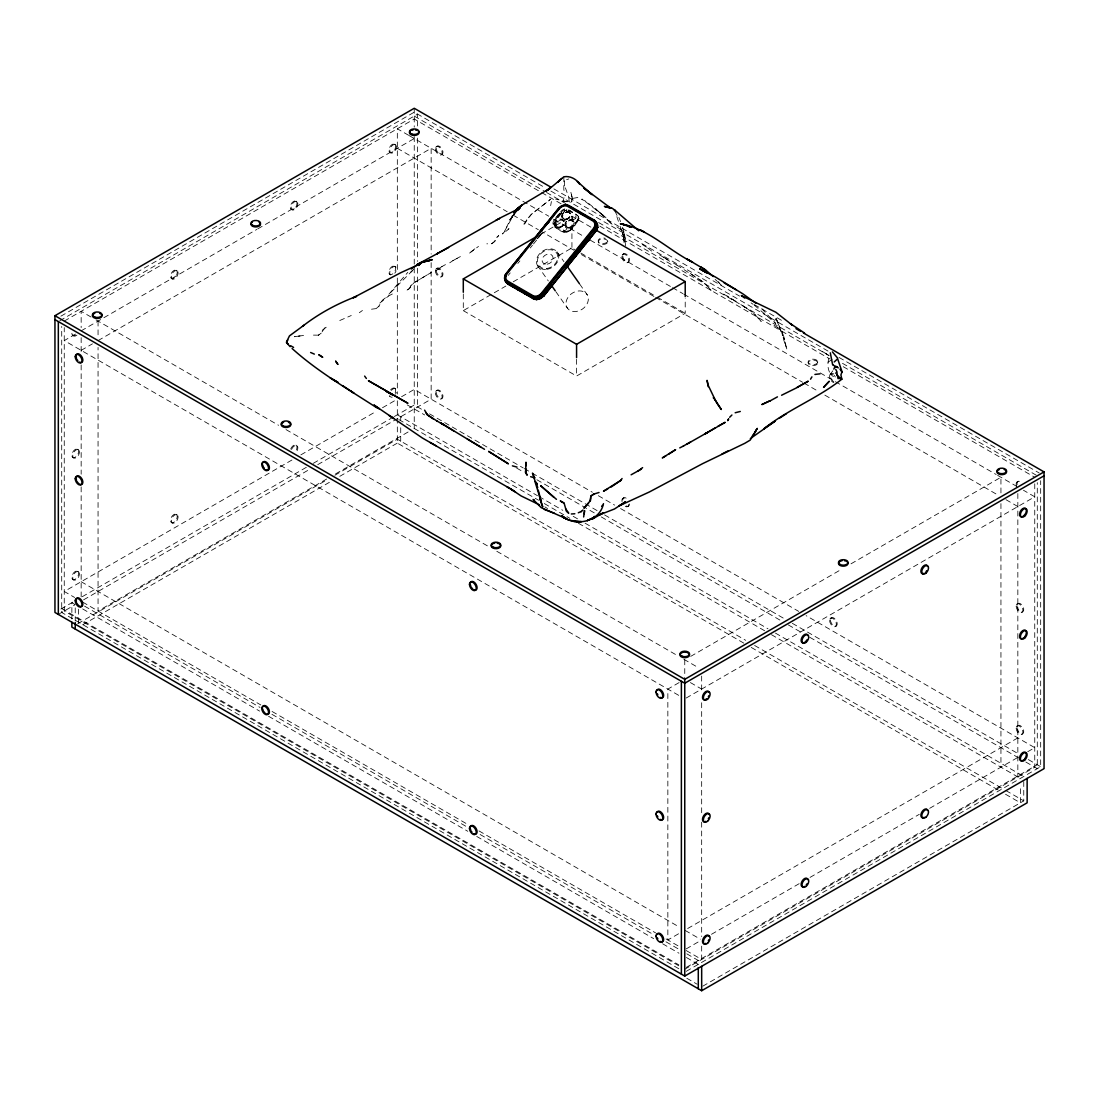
<?xml version="1.0" encoding="UTF-8"?>
<svg xmlns="http://www.w3.org/2000/svg" width="1099" height="1099" viewBox="0 0 1099 1099"><rect width="100%" height="100%" fill="white"/><g stroke="black" fill="none" stroke-linecap="round" stroke-linejoin="round"><path stroke-width="0.75" stroke-dasharray="5 3.75" d="M563.869 176.802L563.801 189.413L564.694 193.699M564.556 180.731L564.378 185.758L564.378 185.03L568.801 197.325L569.213 202.216M578.624 219.168C579.407 214.195 576.082 226.875 578.404 218.715M554.102 224.155L555.462 220.24L561.63 212.574L566.864 209.854L562.908 211.681L555.627 220.473L554.102 224.155L556.19 227.424L554.72 225.927A5.88 4.63 -35.1 0 1 554.322 221.078L562.427 210.994A5.88 4.63 -35.1 0 1 567.908 209.524M568.059 228.949L567.785 228.523M550.654 205.637L551.396 201.529M563.979 197.628L562.922 201.818M828.825 358.7C826.819 364.827 828.11 373.674 833.495 376.682M564.46 210.898L563.375 212.959L566.48 208.508M512.409 215.418L504.62 231.078L515.61 211.351M577.95 220.061L569.9 230.337L564.323 231.71M513.865 214.223L511.488 217.836L516.214 211.86M412.661 270.395L388.483 294.711L407.811 272.332M832.836 370.844L830.624 373.77M537.48 238.414L540.694 234.403M537.631 238.524L541.931 233.194M508.15 275.492L510.224 272.895M517.821 263.444L519.868 260.903M530.268 247.962L532.424 245.297M533.496 243.964L542.068 233.29M555.311 218.413L559.625 213.027L560.6 213.852M557.001 216.311L559.803 213.137M557.166 216.421L559.995 213.275M557.962 217.135L560.353 213.577M577.181 221.545C572.854 230.515 564.364 236.862 555.929 227.095M571.178 229.444L577.538 221.421A6.786 5.358 -35.1 0 0 578.747 215.555M396.602 285.891L398.346 283.721L395.709 286.976M379.842 303.063L388.826 295.823M571.975 198.534L571.507 202.065L572.867 199.537L571.975 198.534L577.511 197.545L586.138 201.392L605.068 216.86L612.83 225.116L595.644 208.755L604.807 216.723L582.154 199.029M474.864 248.8L468.806 253.663L478.491 246.423M512.945 215.404L514.785 213.549M322.241 330.25L328.093 325.853M413.636 269.337L410.916 272.002L412.784 270.491M324.961 327.694L321.238 333.038L318.38 335.264L321.554 332.86M385.392 297.898L382.397 300.206L378.812 306.264L376.05 308.695L379.114 306.085M442.059 266.494L435.108 271.055L438.968 268.912M491.748 243.731L494.962 241.231L496.034 238.153L498.74 235.584L495.731 238.318L494.66 241.395L491.748 243.731L486.843 243.827M832.122 359.359L827.781 362.423L828.344 361.736L830.047 363.481M453.076 260.545L449.711 262.812M569.818 230.172L568.787 231.408M60.885 316.182L414.241 112.18L545.502 187.956M59.813 320.702L417.62 114.131L417.62 127.827M64.25 321.073L414.241 119.008L561.204 203.865M75.515 334.096L64.25 340.594L679.127 695.598M81.161 330.84L256.891 229.375M257.798 228.853L414.241 138.529M81.161 350.361L92.426 343.85M98.058 340.594L431.151 148.296L431.151 254.103M436.358 146.593L437.21 146.112M441.152 154.877L441.99 154.396M436.358 268.623L437.21 268.129M441.152 276.907L441.99 276.412M541.106 233.991L571.933 216.187L591.056 227.232M463.297 293.928L463.297 310.632L505.87 286.056M513.206 281.811L571.933 247.907L574.873 249.61M622.913 254.295L623.751 253.814M627.694 262.579L628.546 262.098M291.936 460.014L64.25 591.482L74.636 597.471M300.851 454.876L376.545 411.177M382.493 407.743L395.846 400.036M401.561 396.739L414.241 389.417L592.375 492.256M436.358 390.64L437.21 390.145M60.885 609.038L72.768 602.183M82.26 596.702L306.676 467.13M313.284 463.325L393.497 417.002M394.362 416.507L414.241 405.036L422.085 409.556M58.329 614.41L74.663 604.986M83.565 599.848L309.245 469.561M317.748 464.643L431.151 399.171L431.151 262.647M441.152 398.923L441.99 398.429M326.664 479.027L98.058 611.003L98.058 347.421M335.566 473.875L409.79 431.028M77.809 623.669L327.475 479.521M334.907 475.235L397.33 439.202L745.699 640.319M82.672 624.768L329.37 482.337M339.783 476.334L400.709 441.152L400.709 426.508M463.297 310.632L576.577 376.037L685.213 313.311L685.213 298.282M830.597 374.209L831.435 373.715M622.913 498.342L623.751 497.847M627.694 506.625L628.546 506.131M690.694 656.378L842.109 568.966M851.011 563.814L1000.942 477.268L1000.942 495.154M1017.138 481.912L1017.99 481.417M679.127 682.575L667.849 689.087L667.849 939.961L679.127 933.463M686.174 698.03L1034.75 496.789L1023.485 490.278M830.597 618.242L831.435 617.762M835.377 626.526L836.215 626.045M1017.138 603.928L1017.99 603.433M1021.919 612.212L1022.771 611.717M1017.138 725.944L1017.99 725.464M1021.919 734.228L1022.771 733.747M1017.839 737.896L684.759 930.207L700.255 939.15M686.174 948.918L701.093 940.304M711.479 934.301L799.632 883.404M810.032 877.4L919.3 814.318M929.685 808.314L1017.839 757.417M1027.702 751.73L1034.75 747.663L806.144 615.674M686.243 967.422L1037.291 764.739M684.759 969.249L1034.75 767.184L1034.75 483.766M686.243 971.324L1040.671 766.704L1040.671 480.703M702.742 986.201L1023.76 800.869L1023.76 779.713M452.843 260.669L460.467 256.548L456.497 258.608M441.812 266.617L445.466 264.612M388.593 295.933L392.343 293.996M359.332 312.72L362.436 310.481M573.458 223.468L577.03 221.696M339.77 320.51L351.268 315.509M566.617 179.714L568.801 178.903M563.073 231.23L567.372 231.958M371.503 309.204L376.27 308.585M313.449 335.113L318.559 335.168M567.221 201.694L562.606 201.502L567.221 201.694L555.586 199.084M830.075 374.237L832.932 374.732M568.224 209.978L575.189 213.769M568.389 210.211L577.772 215.638L569.145 210.019M557.564 222.122L552.357 218.426M642.214 244.486L649.042 248.745M616.882 226.834L623.367 231.559L624.644 235.062L625.606 247.069M659.551 254.858L666.379 259.089M673.467 263.073L676.957 265.106M723.691 294.079L737.429 302.404L727.016 295.933M773.998 325.263L777.446 327.31M822.231 351.35L828.014 354.963M651.693 251.094L645.594 246.3M553.869 188.891L739.545 296.084M754.395 304.657L782.625 320.963M550.901 191.075L829.511 351.941M839.059 357.45L1039.187 472.982M414.241 116.082L545.09 191.638M546.574 192.49L565.916 203.658M598.625 222.534L829.113 355.609M842.493 363.329L1037.291 475.798M599.793 226.147L829.896 358.988M843.249 366.695L1034.75 477.268M408.608 135.287L397.33 128.775L397.33 271.178M409.213 135.63L548.744 216.201M554.679 219.621L584.38 236.766M590.314 240.186L671.956 287.334M672.533 287.663L682.932 293.667M683.839 294.189L996.161 474.507M997.645 475.359L1016.932 486.5M555.709 226.737L564.103 231.353A5.88 4.63 -35.1 0 0 569.584 229.883L577.676 219.8A5.88 4.63 -35.1 0 0 577.291 214.951M394.651 144.161A4.781 2.761 -60 0 1 393.14 151.566A4.781 2.761 -60 0 1 388.991 149.176A4.781 2.761 -60 0 1 394.651 144.161L395.489 144.642A4.781 2.761 -60 0 1 393.978 152.047A4.781 2.761 -60 0 1 389.843 149.656A4.781 2.761 -60 0 1 395.489 144.642M580.753 253.004L655.787 296.332M657.257 297.183L685.213 313.311M397.33 148.296L507.188 211.722M513.123 215.143L538.359 229.718M539.843 230.57L573.98 250.284M581.412 254.57L654.152 296.565M655.636 297.431L802.6 382.273M804.083 383.125L818.92 391.697M824.854 395.132L998.551 495.402M1005.97 499.688L1017.839 506.543M389.87 152.445L390.708 152.926M296.016 201.103A4.781 2.761 -60 0 1 294.505 208.508A4.781 2.761 -60 0 1 290.37 206.117A4.781 2.761 -60 0 1 296.016 201.103L296.867 201.584A4.781 2.761 -60 0 1 295.356 208.989A4.781 2.761 -60 0 1 291.208 206.598A4.781 2.761 -60 0 1 296.867 201.584M394.651 266.178A4.781 2.761 -60 0 1 393.14 273.582A4.781 2.761 -60 0 1 388.991 271.192A4.781 2.761 -60 0 1 394.651 266.178L395.489 266.672M291.235 209.387L292.087 209.868M389.87 274.462L390.708 274.942A4.781 2.761 -60 0 1 390.928 269.076A4.781 2.761 -60 0 1 395.874 266.975A4.781 2.761 -60 0 1 394.788 273.211M598.309 495.69L614.643 505.114M620.578 508.549L798.712 611.387M390.571 389.939A4.781 2.761 -60 0 1 394.651 388.194L395.489 388.689M429.517 413.856L523.193 467.94M524.278 468.559L530.625 472.227M532.122 473.092L597.54 510.856M604.574 514.923L784.906 619.039M792.338 623.325L1019.446 754.436M1028.362 759.588L1044.05 768.654M176.252 270.244A4.781 2.761 -60 0 1 174.741 277.649A4.781 2.761 -60 0 1 170.606 275.258A4.781 2.761 -60 0 1 176.252 270.244L177.104 270.725A4.781 2.761 -60 0 1 175.593 278.143A4.781 2.761 -60 0 1 171.444 275.753A4.781 2.761 -60 0 1 177.104 270.725M407.193 404.872L424.654 414.941M516.667 468.078L524.086 472.364M536.875 479.741L595.342 513.494M601.277 516.928L781.815 621.155M788.326 624.919L802.6 633.148M809.784 637.296L1018.416 757.761M1025.848 762.047L1037.291 768.654L1037.291 482.653M171.471 278.528L172.323 279.009M397.33 414.79L537.521 495.731M539.005 496.583L562.798 510.321M573.197 516.338L577.662 518.907M585.094 523.193L767.995 628.793M775.427 633.093L1023.76 776.457M398.813 419.557L538.592 500.251M544.293 503.548L569.818 518.288M578.431 523.261L764.616 630.744M771.416 634.673L1020.38 778.408M754.615 645.47L1004.431 789.7M1005.915 790.566L1023.76 800.869M743.803 643.135L397.33 443.103L397.33 421.302M751.235 647.421L999.568 790.799M1005.503 794.234L1020.38 802.819L1020.38 786.541M91.025 317.007L81.161 311.319L81.161 327.584M95.998 319.891L278.597 425.299M286.015 429.585L489.385 547M496.817 551.286L677.918 655.856M683.853 659.276L698.854 667.945M290.699 449.024A4.781 2.761 -60 0 1 296.016 445.136L296.867 445.631A4.781 2.761 -60 0 1 296.167 452.17M690.392 682.575L701.67 689.087M72.85 335.47L73.688 335.951M77.631 449.203A4.781 2.761 -60 0 1 76.119 456.621A4.781 2.761 -60 0 1 71.971 454.23A4.781 2.761 -60 0 1 77.631 449.203L78.482 449.697A4.781 2.761 -60 0 1 76.957 457.102A4.781 2.761 -60 0 1 72.822 454.711A4.781 2.761 -60 0 1 78.482 449.697M176.252 514.291A4.781 2.761 -60 0 1 174.741 521.695A4.781 2.761 -60 0 1 170.606 519.305A4.781 2.761 -60 0 1 176.252 514.291L177.104 514.772A4.781 2.761 -60 0 1 175.593 522.176A4.781 2.761 -60 0 1 171.444 519.786A4.781 2.761 -60 0 1 177.104 514.772M72.85 457.486L73.688 457.981M171.471 522.574L172.323 523.055M77.631 571.233A4.781 2.761 -60 0 1 76.119 578.637A4.781 2.761 -60 0 1 71.971 576.247A4.781 2.761 -60 0 1 77.631 571.233L78.482 571.714A4.781 2.761 -60 0 1 76.957 579.118A4.781 2.761 -60 0 1 72.822 576.728A4.781 2.761 -60 0 1 78.482 571.714M81.161 581.714L677.918 926.251M72.85 579.516L73.688 579.997M82.645 602.101L260.779 704.94M272.071 711.465L468.6 824.923M478.999 830.926L655.65 932.914M666.035 938.917L679.127 946.473M686.174 950.539L701.67 959.482L701.67 944.852M84.568 606.14L260.037 707.44M271.934 714.309L466.732 826.778M480.112 834.498L654.084 934.947M665.98 941.816L679.361 949.536M686.793 953.836L701.67 962.422M75.24 604.656L71.861 602.705L71.861 618.971M82.672 608.942L259.625 711.108M268.554 716.26L467.803 831.297M476.732 836.449L653.671 938.615M662.601 943.766L678.962 953.204M686.394 957.504L698.291 964.373M61.709 608.558L678.811 964.84M678.825 965.815L64.25 611.003L64.25 327.584M678.811 968.741L61.709 612.459L61.709 326.458M686.793 978.234L697.206 984.251M676.709 264.983L703.745 282.292M544.912 506.886L547.59 508.59M747.444 308.86L740.479 304.286L753.887 313.325L761.222 321.444L753.612 313.188M690.309 273.431L703.484 282.155L711.026 290.301L706.245 284.627M751.043 302.857L753.172 304.341M825.679 353.232L828.852 355.65M777.185 327.172C784.933 331.912 784.439 342.119 787.09 349.757L785.332 344.688M754.23 305.082L775.784 323.491L761.373 308.269M715.119 279.393L716.919 281.014M620.234 228.784L623.078 231.394L624.287 234.856L623.367 238.662L624.63 242.522L623.71 238.195L624.644 234.389L622.336 226.573M717.826 281.825L721.713 285.52L717.853 281.426M578.706 217.863L578.253 216.434L578.541 217.629M560.27 213.398L560.751 214.085M557.633 216.682L558.127 217.368M554.72 225.927L555.201 226.614M557.014 251.808L563.911 261.631M579.695 284.078L587.278 294.862A11.952 9.424 -35.1 0 1 576.261 311.47A11.952 9.424 -35.1 0 1 567.977 297.376A11.952 9.424 -35.1 0 1 587.278 294.862M537.48 265.505L548.319 280.946M555.915 291.743L567.743 308.572M577.607 215.404L578.417 216.654M780.166 329.508L781.939 332.599L782.254 336.267L784.713 339.426L782.57 336.445L786.019 346.858M614.877 210.898L617.583 216.558M618.888 217.437L620.55 221.613M620.124 226.38L623.421 235.557L622.336 232.466M618.421 221.366L616.305 215.006M622.419 232.741L624.63 241.835M623.71 238.881L623.998 242.494M1017.839 493.533L1017.839 776.952M1000.942 503.617L1000.942 767.184M817.766 361.914A4.781 2.761 0 0 1 810.581 364.305A4.781 2.761 0 0 1 810.581 359.524A4.781 2.761 0 0 1 817.766 361.914L817.766 362.89A4.781 2.761 0 0 1 810.581 365.28A4.781 2.761 0 0 1 810.581 360.499A4.781 2.761 0 0 1 817.766 362.89M808.191 361.914L808.191 362.89M701.67 676.077L701.67 692.507M701.67 702.742L701.67 815.376M701.67 822.203L701.67 936.554M684.759 659.798L684.759 677.698M607.829 241.684A4.781 2.761 0 0 0 600.645 239.294A4.781 2.761 0 0 0 600.645 244.074A4.781 2.761 0 0 0 607.829 241.684L607.829 240.708A4.781 2.761 0 0 1 602.211 243.428A4.781 2.761 0 0 1 598.543 239.761A4.781 2.761 0 0 1 605.425 238.318M598.254 240.708L598.254 241.684M576.577 359.332L576.577 376.037M571.933 216.187L571.933 247.907M417.62 138.103L417.62 261.411M417.62 268.266L417.62 406.987M414.241 108.279L414.241 127.141M414.241 136.633L414.241 428.459M400.709 416.741L400.709 419.997M397.33 278.006L397.33 394.06M397.33 400.805L397.33 419.667M98.058 321.073L98.058 337.352M81.161 337.668L81.161 353.782M81.161 364.978L81.161 474.191M81.161 486.898L81.161 599.614M78.62 609.217L78.62 623.847M75.24 607.912L75.24 620.921M628.683 504.441A4.781 2.761 60 0 1 624.424 505.746M622.034 501.611A4.781 2.761 60 0 1 623.243 498.19A4.781 2.761 60 0 1 626.993 500.072M629.535 503.946A4.781 2.761 60 0 1 625.276 505.265M622.762 500.045A4.781 2.761 60 0 1 627.845 499.592M833.866 382.617A4.781 2.761 60 0 1 831.297 380.749M830.061 378.606A4.781 2.761 60 0 1 830.926 374.058A4.781 2.761 60 0 1 835.377 376.971M833.825 381.765A4.781 2.761 60 0 1 830.446 375.899A4.781 2.761 60 0 1 833.825 373.948M1016.602 486.308A4.781 2.761 60 0 1 1016.85 482.118A4.781 2.761 60 0 1 1020.408 482.777M1017.111 484.686A4.781 2.761 60 0 1 1021.259 482.296M291.551 449.505A4.781 2.761 -60 0 1 296.867 445.631M296.016 445.136A4.781 2.761 -60 0 1 295.315 451.689M391.409 390.42A4.781 2.761 -60 0 1 395.791 388.909A4.781 2.761 -60 0 1 395.489 394.211M392.233 397.11A4.781 2.761 -60 0 1 390.708 396.973M390.172 396.478A4.781 2.761 -60 0 1 389.843 395.722M394.651 388.194A4.781 2.761 -60 0 1 395.187 392.604M389.87 396.478A4.781 2.761 -60 0 1 389.334 395.983M76.957 335.085A4.781 2.761 -60 0 1 72.822 332.695M75.24 335.236A4.781 2.761 -60 0 1 71.971 332.2M560.696 211.695A6.786 5.358 -35.1 0 1 565.051 208.851M554.459 219.457A6.786 5.358 -35.1 0 0 555.105 227.411L562.345 231.587A6.786 5.358 -35.1 0 0 571.301 229.183M526.476 219.869L525.583 222.836L522.781 225.487L531.545 214.209L550.764 199.084L531.284 214.346L526.476 219.869M410.889 285.699L409.226 288.639L405.929 290.864L409.515 288.488L413.732 282.951L431.206 272.511L413.471 283.089L410.889 285.699M512.793 216.53L508.397 221.023L512.793 216.53M505.252 231.161C494.55 240.708 517.67 222.204 505.252 231.161M298.983 336.074L294.463 336.706L303.667 335.442L298.983 336.074M669.648 261.301L662.889 256.713L669.648 261.301M572.51 199.166L570.697 191.501L572.51 199.166M777.625 321.787L775.715 319.026L782.268 332.104L782.57 335.758L775.372 316.814L778.38 323.408L777.625 321.787M625.139 239.582L624.534 234.898L625.001 239.541M435.369 392.824A4.781 2.761 60 0 0 440.452 399.143A4.781 2.761 60 0 0 440.452 392.37A4.781 2.761 60 0 0 435.369 392.824M436.221 392.343A4.781 2.761 60 0 0 441.29 398.649A4.781 2.761 60 0 0 441.29 391.89A4.781 2.761 60 0 0 436.221 392.343M829.608 620.44A4.781 2.761 60 0 0 834.677 626.746A4.781 2.761 60 0 0 834.677 619.987A4.781 2.761 60 0 0 829.608 620.44M830.446 619.946A4.781 2.761 60 0 0 835.528 626.251A4.781 2.761 60 0 0 835.528 619.493A4.781 2.761 60 0 0 830.446 619.946M1016.149 728.142A4.781 2.761 60 0 0 1021.218 734.448A4.781 2.761 60 0 0 1021.218 727.689A4.781 2.761 60 0 0 1016.149 728.142M1017.001 727.648A4.781 2.761 60 0 0 1022.07 733.953A4.781 2.761 60 0 0 1022.07 727.195A4.781 2.761 60 0 0 1017.001 727.648M435.369 270.807A4.781 2.761 60 0 0 440.452 277.113A4.781 2.761 60 0 0 440.452 270.354A4.781 2.761 60 0 0 435.369 270.807M436.221 270.313A4.781 2.761 60 0 0 441.29 276.632A4.781 2.761 60 0 0 441.29 269.859A4.781 2.761 60 0 0 436.221 270.313M1016.149 606.112A4.781 2.761 60 0 0 1021.218 612.431A4.781 2.761 60 0 0 1021.218 605.659A4.781 2.761 60 0 0 1016.149 606.112M1017.001 605.631A4.781 2.761 60 0 0 1022.07 611.937A4.781 2.761 60 0 0 1022.07 605.178A4.781 2.761 60 0 0 1017.001 605.631M435.369 148.791A4.781 2.761 60 0 0 440.452 155.096A4.781 2.761 60 0 0 440.452 148.338A4.781 2.761 60 0 0 435.369 148.791M436.221 148.296A4.781 2.761 60 0 0 441.29 154.602A4.781 2.761 60 0 0 441.29 147.843A4.781 2.761 60 0 0 436.221 148.296M621.924 256.493A4.781 2.761 60 0 0 626.993 262.798A4.781 2.761 60 0 0 626.993 256.04A4.781 2.761 60 0 0 621.924 256.493M622.762 255.998A4.781 2.761 60 0 0 627.845 262.304A4.781 2.761 60 0 0 627.845 255.545A4.781 2.761 60 0 0 622.762 255.998M565.216 219.237A4.712 3.709 -35.1 0 0 570.202 213.027A4.712 3.709 -35.1 0 0 562.715 213.247A4.712 3.709 -35.1 0 0 565.216 219.237M558.745 227.122A4.712 3.709 -35.1 0 0 563.732 220.913A4.712 3.709 -35.1 0 0 556.245 221.133A4.712 3.709 -35.1 0 0 558.745 227.122M568.485 227.493A4.712 3.709 -35.1 0 0 573.486 221.284A4.712 3.709 -35.1 0 0 565.999 221.517A4.712 3.709 -35.1 0 0 568.485 227.493M573.705 219.374A2.129 1.676 -35.1 0 0 575.958 216.572A2.129 1.676 -35.1 0 0 572.579 216.682A2.129 1.676 -35.1 0 0 573.705 219.374M565.532 219.69A4.712 3.709 -35.1 0 0 570.532 213.481A4.712 3.709 -35.1 0 0 563.045 213.701A4.712 3.709 -35.1 0 0 565.532 219.69M559.061 227.575A4.712 3.709 -35.1 0 0 564.062 221.366A4.712 3.709 -35.1 0 0 556.561 221.586A4.712 3.709 -35.1 0 0 559.061 227.575M568.815 227.96A4.712 3.709 -35.1 0 0 573.802 221.751A4.712 3.709 -35.1 0 0 566.315 221.971A4.712 3.709 -35.1 0 0 568.815 227.96M565.614 219.292A4.231 3.338 -35.1 0 0 570.106 213.701A4.231 3.338 -35.1 0 0 563.375 213.893A4.231 3.338 -35.1 0 0 565.614 219.292M559.322 227.356A4.19 3.311 -35.1 0 0 563.76 221.833A4.19 3.311 -35.1 0 0 557.097 222.025A4.19 3.311 -35.1 0 0 559.322 227.356M568.897 227.548A4.231 3.338 -35.1 0 0 573.39 221.957A4.231 3.338 -35.1 0 0 566.658 222.163A4.231 3.338 -35.1 0 0 568.897 227.548M565.779 219.512A4.231 3.338 -35.1 0 0 570.271 213.92A4.231 3.338 -35.1 0 0 563.526 214.126A4.231 3.338 -35.1 0 0 565.779 219.512M564.57 230.543A1.827 1.442 -35.1 0 0 566.507 228.139A1.827 1.442 -35.1 0 0 563.608 228.221A1.827 1.442 -35.1 0 0 564.57 230.543M569.062 227.768A4.231 3.338 -35.1 0 0 573.541 222.19A4.231 3.338 -35.1 0 0 566.809 222.396A4.231 3.338 -35.1 0 0 569.062 227.768M546.67 269.379A11.952 9.424 -35.1 0 0 557.688 252.77A11.952 9.424 -35.1 0 0 538.386 255.284A11.952 9.424 -35.1 0 0 546.67 269.379M546.753 268.499A10.935 8.627 -35.1 0 0 556.836 253.32A10.935 8.627 -35.1 0 0 539.169 255.614A10.935 8.627 -35.1 0 0 546.753 268.499M547.137 264.2A5.907 4.657 -35.1 0 0 552.577 255.998A5.907 4.657 -35.1 0 0 543.043 257.235A5.907 4.657 -35.1 0 0 547.137 264.2"/><path stroke-width="1.5" d="M525.926 465.839L525.954 462.212L525.638 472.666L527.204 475.18L525.981 472.913M597.265 226.202L597.32 223.962L594.147 220.075L569.062 205.595L565.6 204.785L561.699 205.829L558.498 208.425L506.296 273.376C503.081 276.522 504.62 283.102 508.7 284.146L533.729 298.598L540.626 298.543L539.485 296.991L535.598 298.035L532.122 297.225L505.774 281.715L508.15 284.284L533.455 298.777C534.87 298.296 541.216 300.631 537.562 297.733M594.147 220.075C596.647 220.377 599.134 231.23 596.578 225.968L595.424 221.105M597.636 227.617L596.702 224.169M525.885 468.93L525.638 472.666L525.61 470.743M584.228 513.837L584.558 510.582L583.638 516.956M517.698 289.051L518.701 290.026M521.86 291.881L519.113 288.886M515.472 262.895L521.572 254.995M587.141 241.546C590.094 230.886 591.317 243.841 586.248 240.557M586.33 240.887L586.756 239.788M538.785 299.203L536.614 299.478L535.598 298.035M541.271 230.488L541.395 229.512M580.657 247.825L581.344 248.814M590.108 500.897L590.548 497.737M585.63 243.099L585.533 244.129M585.341 244.033L585.63 242.371L584.627 242.549M580.038 249.871L578.514 250.146L574.475 255.943M579.86 250.064L579.434 251.355M536.697 299.56L536.752 298.818M580.725 247.893L581.028 246.987M585.685 243.085L585.231 243.978M539.485 296.991L542.686 294.395L594.902 229.444L596.578 225.968M597.169 227.823L595.946 231.078L594.902 229.444M596.331 229.073L597.595 227.424M596.757 229.485L597.65 227.52M603.475 503.658C599.807 522.121 574.791 527.163 561.699 515.761L568.595 520.102L579.365 521.723L573.774 521.434M596.647 224.32L597.361 224.072L596.441 222.561M728.39 419.241L727.744 420.67L728.719 418.898M589.71 238.043C589.284 240.104 591.125 236.505 589.16 237.041M833.825 369.085L835.13 366.365L832.918 364.813M514.524 212.725L517.437 208.563L513.92 213.165L521.75 205.17L549.747 188.465L546.203 191.075L549.83 188.025M620.798 480.524L622.048 478.505M595.754 231.051L596.977 229.224L595.96 227.781M752.307 436.138L755.59 431.467L750.15 440.136L744.779 443.323L702.632 463.641L649.413 491.954L619.012 505.925L625.441 501.845L614.478 508.988L599.614 514.772L603.516 512.67L592.224 519.168L594.614 516.379M541.683 229.65L547.357 222.973L548.772 222.534M580.876 247.275L584.517 242.852M579.53 250.984L575.272 256.191M579.613 251.437L579.42 249.542M596.372 223.138L597.073 224.594M601.634 506.364L602.472 505.306M541.903 229.499L547.755 222.479M551.712 284.902L540.543 298.255M566.617 266.37L568.746 263.719M570.876 261.067L585.781 242.536L584.86 242.426M595.919 230.886L543.744 296.016L542.686 294.395M543.689 296.002L595.974 231.051M515.294 211.351L521.75 205.17L517.437 208.563L519.868 206.502M515.321 211.214L517.917 208.123M541.725 229.691L547.247 222.836M535.24 299.189L533.729 297.856M834.196 361.969L837.63 358.782L842.177 372.121M517.753 210.28L520.198 207.574L516.022 211.448M549.569 188.259L547.687 190.278L563.869 176.802C569.928 175.661 576.123 178.89 579.544 183.876L577.332 181.486L592.045 194.647L583.775 188.025L610.907 208.261L604.395 206.42L612.267 208.247L615.248 210.747M576.027 255.916L574.64 256.301M642.613 467.624L638.011 471.114M810.54 379.196L811.914 376.875M287.787 339.948L286.496 342.654L290.136 346.68M583.94 508.054L588.569 503.15M546.862 222.712L548.277 222.369M584.27 507.862L590.451 500.526L591.083 495.951L594.257 493.767L590.754 496.157M538.579 299.189L543.703 295.851M543.758 295.933L540.571 298.516M729.654 417.263L731.907 415.024M418.472 265.477L420.752 263.362L418.321 265.175M581.096 511.722L582.923 510.032M561.685 178.491L557.564 182.283L560.339 179.741M519.401 208.37L501.309 217.368L436.921 253.828L448.612 247.536M411.26 269.035L420.216 262.771L432.072 259.859L424.434 261.727M750.329 438.597L775.193 421.096L763.681 428.953C787.914 409.432 817.67 398.442 841.848 379.182L840.914 374.951L841.903 372.039L840.007 369.127M533.729 298.598L532.122 297.225M575.615 256.067L574.502 256.177M418.128 265.326L420.148 263.829L400.75 272.717L353.26 297.774L356.529 296.373C337.159 303.681 318.834 313.586 302.5 326.321L303.887 325.304L289.477 335.882L286.496 341.981L287.883 344.166L286.839 342.242M547.563 222.767L548.154 222.424M835.638 373.179L836.847 372.327L838.029 378.592L840.103 377.946L841.848 379.182L839.1 378.344M504.894 280.3L507.161 283.295L517.643 289.078M668.989 453.983L675.61 449.656L662.299 457.926L665.829 455.893M779.191 418.348L786.417 413.705M611.154 487.008L621.1 480.194L603.53 491.157L607.733 488.959M714.858 428.074L704.528 434.215L725.189 422.304L718.045 426.247M641.418 469.081L631.114 474.795M704.528 434.215L708.154 432.072L686.944 444.106M690.639 441.963L683.331 446.07M803.41 332.97L1044.05 471.897L1044.05 768.654L684.759 976.077L54.95 612.459L54.95 315.701L414.241 108.279L550.901 187.173M463.297 292.265L463.297 278.899L535.227 237.37M463.297 278.899L576.577 344.303L685.213 281.591L685.213 296.62M54.95 315.701L684.759 679.333L1044.05 471.897M1044.05 475.798L684.759 683.235L54.95 319.617M71.861 622.226L71.861 627.103L701.67 990.721L1027.139 802.819L1027.139 778.408M769.891 400.998L777.446 396.863M436.921 253.828L438.103 253.196L417.18 264.474L422.03 262.345M797.132 387.397L808.246 381.188L797.352 387.288M498.383 219.031L499.537 218.413L495.759 220.432M683.564 445.96L679.786 447.884M721.878 454.066L728.046 450.92M781.595 395.242L797.132 387.562M578.321 512.766L581.357 511.447M594.051 494.014L599.024 492.503M735.176 412.757L740.286 411.466M581.536 248.786L580.725 248.47M814.922 374.443L820.046 373.839M547.439 222.3L548.538 222.465M508.411 284.298L507.051 282.745M837.383 366.901L834.649 366.723M571.329 513.975L574.818 513.755M512.615 286.427L513.631 286.66M512.079 286.18L511.516 285.767M513.508 286.647L514.222 287.169M514.497 287.361L515.211 287.663M524.8 293.584L525.885 294.147M528.124 295.288L527.493 295.068M536.971 299.368L533.139 298.681M534.746 299.299L536.848 299.56M506.103 280.327L504.496 278.651M506.007 281.839L508.7 284.146M626.801 225.268L620.331 223.756C648.08 228.427 668.302 250.023 692.658 262.29L686.669 258.828L705.558 269.956L713.265 276.536M512.409 465.852L517.038 467.089M530.652 476.705L534.897 477.914M626.664 225.487L622.79 224.333L630.057 226.806M586.468 241.382L587.457 240.86M628.449 226.188L631.266 227.15M511.584 285.836L511.942 285.946M515.706 287.979L516.351 288.35M524.319 293.035L524.924 293.584M525.926 294.051L524.882 293.502M534.416 500.169L533.084 499.454L541.189 507.642L566.411 518.742L562.221 516.654L566.177 518.824L562.729 516.805L565.01 518.33M544.252 509.441L554.432 513.247M539.568 504.894L521.063 495.91L510.884 489.028L514.277 491.294M310.619 352.491L314.355 354.112M630.345 227.108L627.845 225.899L630.222 227.081M292.073 348.479C317.611 371.599 347.779 388.922 376.559 407.647L379.389 408.759L373.948 405.009L422.414 438.02L509.854 488.423L507.037 486.898M484.508 449.299L467.322 439.009M556.451 499.331L540.653 485.689L553.8 497.284M436.66 420.821L443.625 424.777L440.397 422.744M523.976 292.842L523.825 292.65M563.773 502.916L560.284 500.965L564.089 503.095L566.466 511.351L568.732 513.206L565.614 508.755M436.907 420.931L427.429 414.873L424.599 410.147M430.135 442.471L435.905 445.727M290.699 345.759L293.584 347.408M755.988 303.242L742.759 293.776L715.229 276.921L702.646 270.423L706.767 273.019M330.098 377.809L337.956 382.328L331.376 378.537M724.172 282.938L735.932 289.71M795.992 328.67L800.443 331.252M573.101 208.879L576.068 210.596M578.981 212.189L589.421 218.303M593.817 220.748L597.307 224.333M580.547 213.316L584.998 215.885M593.9 221.023L595.232 221.792M596.936 230.625L685.213 281.591M520.61 290.809L533.839 298.461M453.599 430.863L440.644 422.868L481.115 447.389M507.903 487.365L515.458 492.009M433.377 418.966L427.429 414.873L425.821 412.413M705.558 269.956L700.571 266.714M350.883 391.134L353.864 393.099L342.613 385.625M804.592 333.093L790.401 323.642L792.558 325.373L775.867 312.24L741.344 295.562L744.696 298.063M368.701 380.872L407.935 403.292L368.412 380.721M835.803 366.187L838.276 367.877M518.618 290.136L517.602 289.271M595.205 221.957L596.455 222.973M508.562 283.638L506.584 281.413M614.533 209.882L638.753 230.79M585.451 242.33L581.055 248.662M836.669 374.814L840.103 377.946M832.383 351.886L837.63 358.095M542.233 297.321L541.244 295.837M537.246 483.89L534.979 480.909L532.548 473.161L534.595 477.749M713.265 397.742L715.161 399.83L708.003 384.925L707.097 380.364L708.209 386.669M614.094 209.552L615.921 211.681M364.634 376.092L366.379 378.482M567.455 204.963L568.485 206.42M566.562 265.409L579.393 283.638M550.984 284.723L555.229 290.768M505.238 275.038L506.254 276.495M595.85 223.042L596.908 224.704M506.666 281.866L507.491 283.171M717.4 403.965L721.315 409.501L714.968 399.569L716.74 402.893M835.735 369.333L836.847 371.654M579.791 249.858L574.791 256.136M534.979 481.596L541.367 502.216L538.276 490.168M536.477 483.423L537.727 487.709M597.32 223.962L597.691 225.954M505.609 280.19L506.131 281.894M505.513 280.094L505.911 281.756M830.308 352.82L832.616 364.717M701.67 966.323L701.67 990.721M698.291 967.628L698.291 988.77M684.759 679.333L684.759 976.077M681.38 681.284L681.38 974.126M576.577 344.303L576.577 357.67M75.24 622.556L75.24 629.054M58.329 321.567L58.329 614.41M99.611 313.311A4.781 2.761 0 0 1 101.355 317.089A4.781 2.761 0 0 1 94.83 318.106A4.781 2.761 0 0 1 93.072 314.328M93.841 313.751A4.781 2.761 0 0 1 94.83 313.311M290.644 423.994A4.781 2.761 0 0 1 285.397 427.456A4.781 2.761 0 0 1 281.88 423.335M282.635 422.758A4.781 2.761 0 0 1 283.624 422.318M288.419 422.318A4.781 2.761 0 0 1 290.163 423.335M500.581 545.2A4.781 2.761 0 0 1 494.715 548.58A4.781 2.761 0 0 1 492.572 543.964M493.575 543.524A4.781 2.761 0 0 1 494.715 543.249M497.201 543.249A4.781 2.761 0 0 1 498.355 543.524M499.344 543.964A4.781 2.761 0 0 1 500.1 544.541M687.15 652.531A4.781 2.761 0 0 1 688.427 656.694A4.781 2.761 0 0 1 681.092 656.694A4.781 2.761 0 0 1 682.369 652.531M683.523 652.257A4.781 2.761 0 0 1 685.996 652.257M259.117 222.245A4.781 2.761 0 0 1 256.96 226.861A4.781 2.761 0 0 1 251.108 223.482M251.589 222.809A4.781 2.761 0 0 1 252.344 222.245M847.892 562.688A4.781 2.761 0 0 1 842.04 566.081A4.781 2.761 0 0 1 839.883 561.452M840.886 561.012A4.781 2.761 0 0 1 842.04 560.737M844.513 560.737A4.781 2.761 0 0 1 845.667 561.012M846.656 561.452A4.781 2.761 0 0 1 847.411 562.029M418.376 131.303A4.781 2.761 0 0 1 414.241 135.438A4.781 2.761 0 0 1 410.092 131.303M411.85 130.286A4.781 2.761 0 0 1 413.004 130.012M415.477 130.012A4.781 2.761 0 0 1 416.631 130.286M1004.17 469.507A4.781 2.761 0 0 1 1005.448 473.669A4.781 2.761 0 0 1 998.112 473.669A4.781 2.761 0 0 1 999.389 469.507M76.532 602.472A4.781 2.761 60 0 1 78.304 597.883A4.781 2.761 60 0 1 82.796 603.461A4.781 2.761 60 0 1 79.471 606.112M78.592 605.48A4.781 2.761 60 0 1 77.081 603.598M262.743 707.014A4.781 2.761 60 0 1 266.604 706.41A4.781 2.761 60 0 1 269.379 712.207A4.781 2.761 60 0 1 266.013 713.828M265.134 713.182A4.781 2.761 60 0 1 263.623 711.3M263.087 710.174A4.781 2.761 60 0 1 262.743 709.047M470.427 826.929A4.781 2.761 60 0 1 474.287 826.311A4.781 2.761 60 0 1 477.062 832.108A4.781 2.761 60 0 1 473.696 833.729M472.007 832.231A4.781 2.761 60 0 1 471.306 831.201M470.77 830.088A4.781 2.761 60 0 1 470.427 828.948M656.982 934.631A4.781 2.761 60 0 1 660.829 934.013A4.781 2.761 60 0 1 663.617 939.81A4.781 2.761 60 0 1 660.252 941.431M657.848 938.903A4.781 2.761 60 0 1 657.312 937.79M76.532 480.455A4.781 2.761 60 0 1 78.304 475.853A4.781 2.761 60 0 1 82.796 481.431A4.781 2.761 60 0 1 79.471 484.096M78.592 483.464A4.781 2.761 60 0 1 77.081 481.568M656.982 812.601A4.781 2.761 60 0 1 660.829 811.996A4.781 2.761 60 0 1 663.617 817.793A4.781 2.761 60 0 1 660.252 819.401M657.848 816.887A4.781 2.761 60 0 1 657.312 815.76M76.532 358.439A4.781 2.761 60 0 1 78.304 353.837A4.781 2.761 60 0 1 82.796 359.414A4.781 2.761 60 0 1 79.471 362.079M77.782 360.582A4.781 2.761 60 0 1 77.081 359.552M262.743 462.981A4.781 2.761 60 0 1 266.604 462.363A4.781 2.761 60 0 1 269.379 468.16A4.781 2.761 60 0 1 266.013 469.781M264.323 468.284A4.781 2.761 60 0 1 263.623 467.254M263.087 466.141A4.781 2.761 60 0 1 262.743 465.001M470.427 582.882A4.781 2.761 60 0 1 474.287 582.278A4.781 2.761 60 0 1 477.062 588.061A4.781 2.761 60 0 1 473.696 589.682M472.817 589.05A4.781 2.761 60 0 1 471.306 587.154M470.77 586.042A4.781 2.761 60 0 1 470.427 584.902M656.982 690.584A4.781 2.761 60 0 1 660.829 689.98A4.781 2.761 60 0 1 663.617 695.763A4.781 2.761 60 0 1 660.252 697.384M657.848 694.856A4.781 2.761 60 0 1 657.312 693.744M705.901 943.382A4.781 2.761 -60 0 1 702.522 941.761A4.781 2.761 -60 0 1 705.311 935.963A4.781 2.761 -60 0 1 709.157 936.582M708.828 939.741A4.781 2.761 -60 0 1 708.292 940.854M804.523 886.44A4.781 2.761 -60 0 1 801.157 884.819A4.781 2.761 -60 0 1 803.932 879.021A4.781 2.761 -60 0 1 807.792 879.64M806.913 883.912A4.781 2.761 -60 0 1 806.213 884.942M924.286 817.299A4.781 2.761 -60 0 1 920.921 815.678A4.781 2.761 -60 0 1 923.696 809.881A4.781 2.761 -60 0 1 927.556 810.499M1021.218 760.81A4.781 2.761 -60 0 1 1021.218 754.038A4.781 2.761 -60 0 1 1026.301 754.491M1026.178 755.576A4.781 2.761 -60 0 1 1025.848 756.703M1025.312 757.829A4.781 2.761 -60 0 1 1024.611 758.846M1023.787 759.711A4.781 2.761 -60 0 1 1022.922 760.357M705.901 821.365A4.781 2.761 -60 0 1 702.522 819.744A4.781 2.761 -60 0 1 705.311 813.947A4.781 2.761 -60 0 1 709.157 814.565M708.828 817.711A4.781 2.761 -60 0 1 708.292 818.837M1021.218 638.78A4.781 2.761 -60 0 1 1021.218 632.021A4.781 2.761 -60 0 1 1026.301 632.475M1026.178 633.546A4.781 2.761 -60 0 1 1025.848 634.686M1025.312 635.813A4.781 2.761 -60 0 1 1024.611 636.829M1023.787 637.695A4.781 2.761 -60 0 1 1022.922 638.327M706.767 698.703A4.781 2.761 -60 0 1 702.632 698.332A4.781 2.761 -60 0 1 705.022 692.164A4.781 2.761 -60 0 1 709.157 692.535M708.828 695.694A4.781 2.761 -60 0 1 708.292 696.807M804.523 642.393A4.781 2.761 -60 0 1 801.157 640.772A4.781 2.761 -60 0 1 803.932 634.988A4.781 2.761 -60 0 1 807.792 635.593M806.913 639.865A4.781 2.761 -60 0 1 805.402 641.761M924.286 573.252A4.781 2.761 -60 0 1 920.921 571.631A4.781 2.761 -60 0 1 923.696 565.834A4.781 2.761 -60 0 1 927.556 566.452M926.677 570.724A4.781 2.761 -60 0 1 925.976 571.755M1021.218 516.764A4.781 2.761 -60 0 1 1021.218 510.005A4.781 2.761 -60 0 1 1026.301 510.458M1026.178 511.53A4.781 2.761 -60 0 1 1025.848 512.67M1025.312 513.783A4.781 2.761 -60 0 1 1022.922 516.31M756.139 430.19L754.986 432.127L757.293 428.376L756.139 430.19M558.745 208.398L506.584 273.266A7.295 5.756 -35.1 0 0 507.285 281.811L532.287 296.249A7.295 5.756 -35.1 0 0 541.917 293.667L594.064 228.784A7.295 5.756 -35.1 0 0 593.378 220.253L568.362 205.815A7.295 5.756 -35.1 0 0 558.745 208.398M559.364 208.755L507.202 273.624A6.415 5.055 -35.1 0 0 507.82 281.138L532.823 295.576A6.415 5.055 -35.1 0 0 541.299 293.309L593.446 228.427A6.415 5.055 -35.1 0 0 592.842 220.913L567.826 206.475A6.415 5.055 -35.1 0 0 559.364 208.755M829.127 381.394L823.604 387.329L829.127 381.394M594.82 517.066L587.292 520.596L594.82 517.066M769.904 400.833L762.033 404.501L769.904 400.833M423.596 261.727L421.027 262.757L425.162 261.191L423.596 261.727M431.797 259.584L428.184 260.751L431.797 259.584M581.247 521.585L576.494 521.654L581.247 521.585M705.915 272.071L699.692 268.939L705.915 272.071M641.514 230.639L639.7 229.732L644.495 232.136L641.514 230.639M611.058 208.247L607.994 206.53L610.907 208.261M318.985 354.867L322.584 357.189L318.985 354.867M508.233 463.723L488.712 451.469L508.233 463.723M393.002 395.145L385.79 391.079L393.002 395.145M393.662 418.403L389.238 415.559L393.662 418.403M337.805 364.318L335.731 361.241L337.805 364.318M542.645 506.653L540.213 499.454L542.645 506.653M94.83 317.116A4.781 2.761 0 0 0 102.001 314.726A4.781 2.761 0 0 0 94.83 312.336A4.781 2.761 0 0 0 94.83 317.116M282.635 425.684A4.781 2.761 0 0 0 290.644 424.448A4.781 2.761 0 0 0 284.778 421.068A4.781 2.761 0 0 0 282.635 425.684M493.575 547.329A4.781 2.761 0 0 0 500.746 544.939A4.781 2.761 0 0 0 493.575 542.549A4.781 2.761 0 0 0 493.575 547.329M682.369 656.337A4.781 2.761 0 0 0 689.54 653.946A4.781 2.761 0 0 0 682.369 651.556A4.781 2.761 0 0 0 682.369 656.337M252.344 225.171A4.781 2.761 0 0 0 260.353 223.935A4.781 2.761 0 0 0 254.487 220.556A4.781 2.761 0 0 0 252.344 225.171M839.883 564.378A4.781 2.761 0 0 0 847.892 563.141A4.781 2.761 0 0 0 842.04 559.762A4.781 2.761 0 0 0 839.883 564.378M411.85 134.092A4.781 2.761 0 0 0 419.021 131.701A4.781 2.761 0 0 0 411.85 129.311A4.781 2.761 0 0 0 411.85 134.092M998.4 472.872A4.781 2.761 0 0 0 1006.396 471.636A4.781 2.761 0 0 0 1000.543 468.256A4.781 2.761 0 0 0 998.4 472.872M75.24 600.755A4.781 2.761 60 0 0 80.309 607.06A4.781 2.761 60 0 0 80.309 600.301A4.781 2.761 60 0 0 75.24 600.755M261.782 708.457A4.781 2.761 60 0 0 266.865 714.762A4.781 2.761 60 0 0 266.865 708.003A4.781 2.761 60 0 0 261.782 708.457M469.465 828.358A4.781 2.761 60 0 0 474.548 834.663A4.781 2.761 60 0 0 474.548 827.904A4.781 2.761 60 0 0 469.465 828.358M656.021 936.06A4.781 2.761 60 0 0 661.09 942.365A4.781 2.761 60 0 0 661.09 935.606A4.781 2.761 60 0 0 656.021 936.06M75.24 478.724A4.781 2.761 60 0 0 80.309 485.044A4.781 2.761 60 0 0 80.309 478.271A4.781 2.761 60 0 0 75.24 478.724M656.021 814.043A4.781 2.761 60 0 0 661.09 820.349A4.781 2.761 60 0 0 661.09 813.59A4.781 2.761 60 0 0 656.021 814.043M75.24 356.708A4.781 2.761 60 0 0 80.309 363.013A4.781 2.761 60 0 0 80.309 356.255A4.781 2.761 60 0 0 75.24 356.708M261.782 464.41A4.781 2.761 60 0 0 266.865 470.715A4.781 2.761 60 0 0 266.865 463.957A4.781 2.761 60 0 0 261.782 464.41M469.465 584.311A4.781 2.761 60 0 0 474.548 590.63A4.781 2.761 60 0 0 474.548 583.857A4.781 2.761 60 0 0 469.465 584.311M656.021 692.013A4.781 2.761 60 0 0 661.09 698.332A4.781 2.761 60 0 0 661.09 691.559A4.781 2.761 60 0 0 656.021 692.013M707.619 943.23A4.781 2.761 -60 0 0 709.13 935.826A4.781 2.761 -60 0 0 703.47 940.84A4.781 2.761 -60 0 0 707.619 943.23M806.24 886.289A4.781 2.761 -60 0 0 807.765 878.884A4.781 2.761 -60 0 0 802.105 883.898A4.781 2.761 -60 0 0 806.24 886.289M926.004 817.148A4.781 2.761 -60 0 0 927.529 809.729A4.781 2.761 -60 0 0 921.869 814.757A4.781 2.761 -60 0 0 926.004 817.148M1024.639 760.206A4.781 2.761 -60 0 0 1026.15 752.788A4.781 2.761 -60 0 0 1020.49 757.815A4.781 2.761 -60 0 0 1024.639 760.206M707.619 821.214A4.781 2.761 -60 0 0 709.13 813.796A4.781 2.761 -60 0 0 703.47 818.824A4.781 2.761 -60 0 0 707.619 821.214M1024.639 638.176A4.781 2.761 -60 0 0 1026.15 630.771A4.781 2.761 -60 0 0 1020.49 635.785A4.781 2.761 -60 0 0 1024.639 638.176M707.619 699.184A4.781 2.761 -60 0 0 709.13 691.779A4.781 2.761 -60 0 0 703.47 696.793A4.781 2.761 -60 0 0 707.619 699.184M806.24 642.242A4.781 2.761 -60 0 0 807.765 634.837A4.781 2.761 -60 0 0 802.105 639.852A4.781 2.761 -60 0 0 806.24 642.242M926.004 573.101A4.781 2.761 -60 0 0 927.529 565.697A4.781 2.761 -60 0 0 921.869 570.711A4.781 2.761 -60 0 0 926.004 573.101M1024.639 516.159A4.781 2.761 -60 0 0 1026.15 508.755A4.781 2.761 -60 0 0 1020.49 513.769A4.781 2.761 -60 0 0 1024.639 516.159"/></g></svg>
